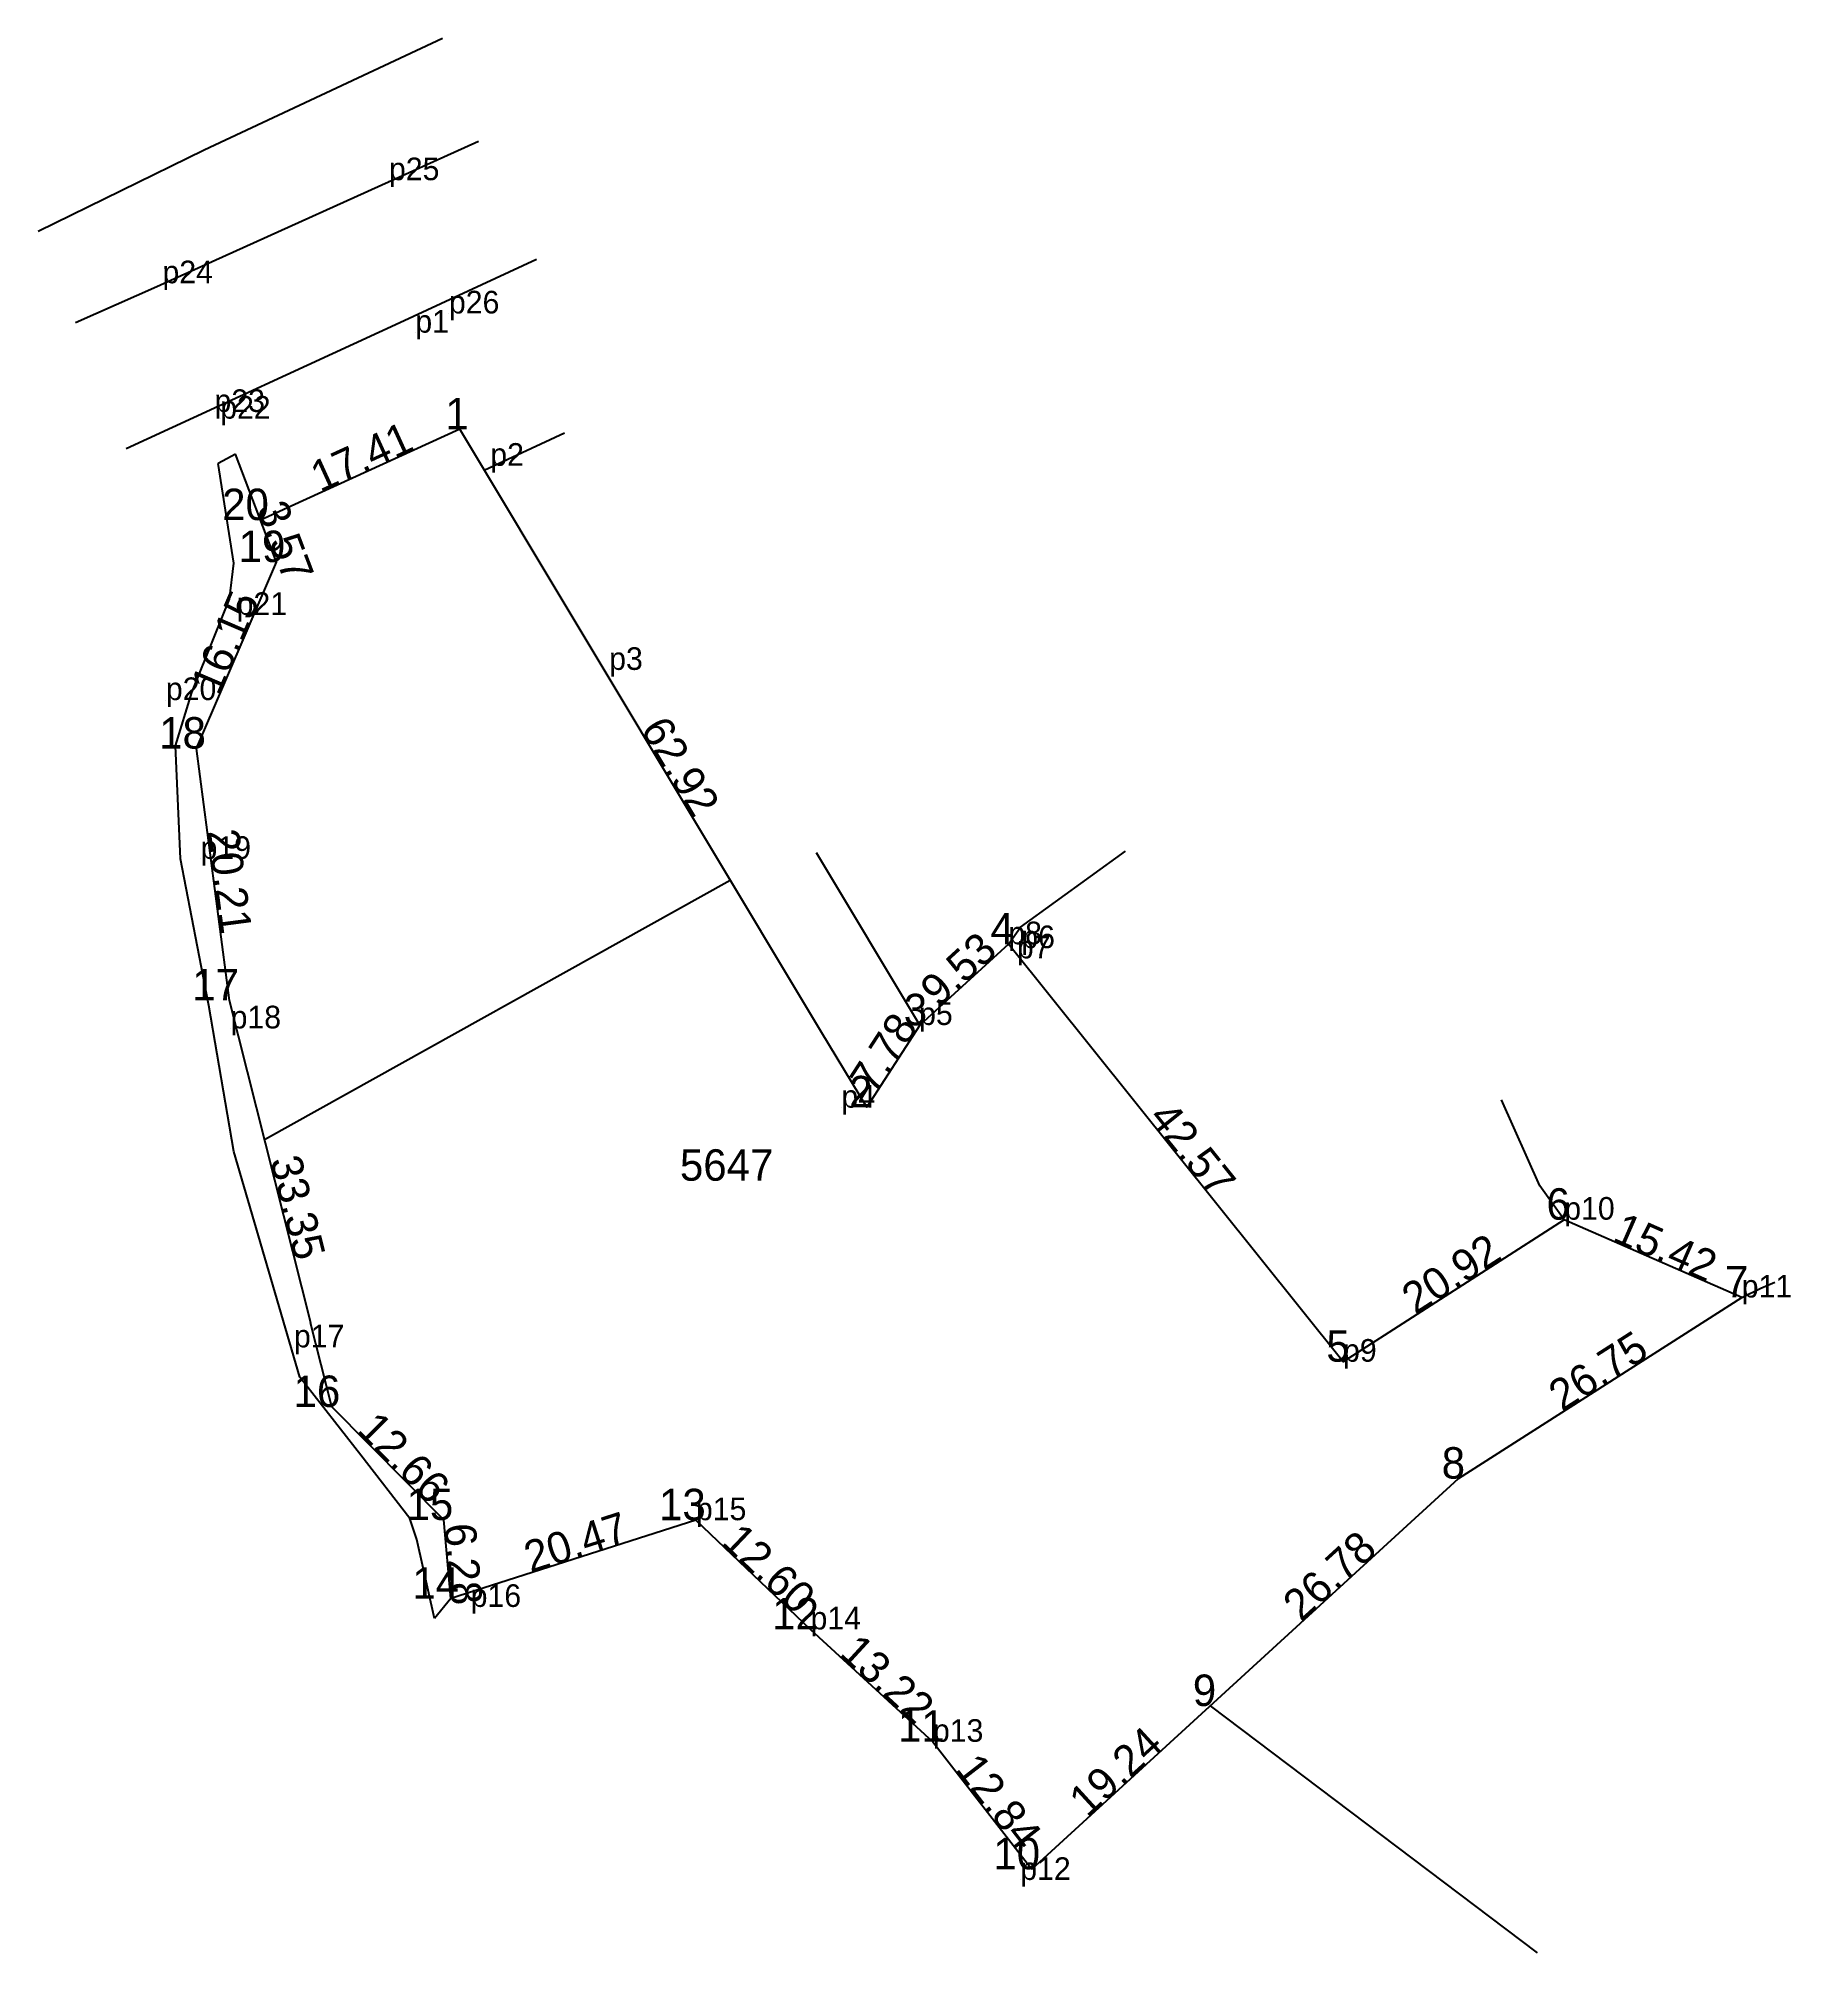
# Model space of a CAD drawing. Extents: x 543307 to 543816, y 1835655 to 1835839.
# Drawn here: x 543306.5 to 543446, y 1835687 to 1835839.4 of the extents above.
import ezdxf

# ---------------------------------------------------------------- set-up
doc = ezdxf.new("R2010")
doc.units = 0
for name, color, linetype in [('Level 10', 7, 'Continuous'), ('Level 12', 7, 'Continuous'), ('Level 7', 7, 'Continuous')]:
    doc.layers.add(name, color=color, linetype=linetype)

msp = doc.modelspace()

# ---------------------------------------------------------------- linework, layer by layer
at = {"layer": 'Level 10'}
for p, q in [((543319.75, 1835830.47), (543338.69, 1835839.35)), ((543306.54, 1835824.01), (543319.75, 1835830.47)), ((543335.3, 1835816.73), (543346.18, 1835821.78)), ((543313.54, 1835806.72), (543335.3, 1835816.73)), ((543340.07, 1835808.24), (543324.23, 1835801.02)), ((543342.02, 1835805), (543348.4, 1835807.95)), ((543322.24, 1835806.25), (543320.84, 1835805.53)), ((543322.1, 1835797.59), (543320.84, 1835805.53)), ((543321.76, 1835794.74), (543322.1, 1835797.59)), ((543318.75, 1835787.3), (543321.76, 1835794.74)), ((543317.46, 1835783.07), (543318.75, 1835787.3)), ((543317.86, 1835774.08), (543317.46, 1835783.07)), ((543376.69, 1835760.83), (543368.45, 1835774.55)), ((543320.1, 1835762.4), (543317.86, 1835774.08)), ((543324.55, 1835751.73), (543361.6, 1835772.38)), ((543322.11, 1835750.79), (543320.1, 1835762.4)), ((543327.35, 1835732.82), (543322.11, 1835750.79)), ((543419.53, 1835724.76), (543442.07, 1835739.17)), ((543332.2, 1835726.62), (543327.35, 1835732.82)), ((543336.1, 1835721.58), (543332.2, 1835726.62)), ((543385.59, 1835693.68), (543419.53, 1835724.76)), ((543336.66, 1835719.91), (543336.1, 1835721.58)), ((543358.86, 1835721.45), (543339.36, 1835715.21)), ((543358.86, 1835721.45), (543367.98, 1835712.76)), ((543338.07, 1835713.63), (543336.66, 1835719.91)), ((543339.36, 1835715.21), (543338.07, 1835713.63)), ((543367.98, 1835712.76), (543377.72, 1835703.82)), ((543399.78, 1835706.67), (543425.8, 1835687.04)), ((543377.72, 1835703.82), (543385.59, 1835693.68))]:
    msp.add_line(p, q, dxfattribs=at)
for points in [[(543341.57, 1835831.15), (543315.96, 1835819.58), (543309.5, 1835816.71)], [(543368.89, 1835760.23), (543340.07, 1835808.24)], [(543328.22, 1835737.14), (543321.76, 1835762.8), (543319.13, 1835782.84), (543325.5, 1835797.68), (543322.24, 1835806.25)], [(543383.72, 1835767.27), (543384.68, 1835768.62), (543393.05, 1835774.67)], [(543442.07, 1835739.17), (543427.95, 1835745.36), (543410.35, 1835734.06), (543383.72, 1835767.27), (543376.69, 1835760.83), (543372.46, 1835754.3), (543368.89, 1835760.23)], [(543427.95, 1835745.36), (543426.02, 1835748.04), (543422.95, 1835754.9)], [(543442.07, 1835739.17), (543443.6, 1835739.91), (543444.7, 1835740.39)], [(543339.36, 1835715.21), (543338.81, 1835721.47), (543329.9, 1835730.46), (543328.21, 1835737.14)]]:
    msp.add_lwpolyline(points, dxfattribs=at)
at = {"layer": 'Level 7'}
for p, q in [((543334.44, 1835828.06), (543334.44, 1835828.06)), ((543316.42, 1835819.86), (543316.42, 1835819.86)), ((543339.21, 1835817.46), (543339.21, 1835817.46)), ((543336.54, 1835815.93), (543336.54, 1835815.93)), ((543320.56, 1835809.62), (543320.56, 1835809.62)), ((543321.01, 1835809.09), (543321.01, 1835809.09)), ((543342.5, 1835805.34), (543342.5, 1835805.34)), ((543322.32, 1835793.47), (543322.32, 1835793.47)), ((543351.96, 1835789.1), (543351.96, 1835789.1)), ((543316.69, 1835786.7), (543316.69, 1835786.7)), ((543319.45, 1835774.06), (543319.45, 1835774.06)), ((543383.72, 1835767.27), (543383.72, 1835767.27)), ((543384.75, 1835766.96), (543384.75, 1835766.96)), ((543384.4, 1835766.15), (543384.4, 1835766.15)), ((543321.84, 1835760.59), (543321.84, 1835760.59)), ((543376.62, 1835760.85), (543376.62, 1835760.85)), ((543370.44, 1835754.27), (543370.44, 1835754.27)), ((543427.95, 1835745.36), (543427.95, 1835745.36)), ((543442.07, 1835739.17), (543442.07, 1835739.17)), ((543326.88, 1835735.2), (543326.88, 1835735.2)), ((543410.35, 1835734.06), (543410.35, 1835734.06)), ((543358.86, 1835721.45), (543358.86, 1835721.45)), ((543340.94, 1835714.55), (543340.94, 1835714.55)), ((543367.98, 1835712.76), (543367.98, 1835712.76)), ((543377.71, 1835703.82), (543377.71, 1835703.82)), ((543384.67, 1835692.83), (543384.67, 1835692.83))]:
    msp.add_line(p, q, dxfattribs=at)

# ---------------------------------------------------------------- texts
at = {"layer": 'Level 10'}
for s, p in [(' 1', (543338, 1835808.24)), (' 20', (543320.24, 1835801.02)), (' 19', (543321.55, 1835797.68)), (' 18', (543315.23, 1835782.84)), (' 4', (543381.37, 1835767.27)), (' 17', (543317.86, 1835762.8)), (' 3', (543374.47, 1835760.83)), (' 2', (543370.12, 1835754.3)), ('5647', (543357.59, 1835748.46)), (' 6', (543425.61, 1835745.36)), (' 7', (543439.81, 1835739.17)), (' 5', (543408.09, 1835734.06)), (' 16', (543325.92, 1835730.46)), (' 8', (543417.27, 1835724.76)), (' 15', (543334.91, 1835721.47)), (' 13', (543355, 1835721.45)), (' 14', (543335.37, 1835715.21)), (' 12', (543364, 1835712.76)), (' 9', (543397.47, 1835706.67)), (' 11', (543374.01, 1835703.82)), (' 10', (543381.6, 1835693.68))]:
    msp.add_text(s, height=2.5, dxfattribs=at).set_placement(p)
for s, rotation, p in [('17.41', 24.5039, (543328.97, 1835803.18)), ('3.57', 290.8188, (543323.88, 1835801.94)), ('16.15', 66.7688, (543320.9, 1835786.97)), ('62.92', 300.9841, (543354.4, 1835784.37)), ('20.21', 277.4766, (543320, 1835776.28)), ('9.53', 42.492, (543378.17, 1835762.19)), ('7.78', 57.0657, (543373.06, 1835755.24)), ('42.57', 308.725, (543394.79, 1835753.45)), ('33.35', 284.1279, (543324.96, 1835750.1)), ('15.42', 336.3281, (543431.69, 1835743.71)), ('20.92', 32.7023, (543416.1, 1835737.75)), ('26.75', 32.5911, (543427.78, 1835730.03)), ('12.66', 314.7439, (543331.81, 1835728.53)), ('6.28', 275.0211, (543338.84, 1835721.1)), ('20.47', 17.7447, (543345.7, 1835717.24)), ('12.60', 316.3831, (543360.79, 1835719.6)), ('26.78', 42.4881, (543407.02, 1835713.3)), ('13.22', 317.4523, (543370.18, 1835710.74)), ('19.24', 42.472, (543390.01, 1835697.72)), ('12.84', 307.8163, (543379.43, 1835701.62))]:
    msp.add_text(s, height=2.5, rotation=rotation, dxfattribs=at).set_placement(p)
at = {"layer": 'Level 12'}
for s, p in [('p25', (543334.44, 1835828.06)), ('p24', (543316.42, 1835819.86)), ('p26', (543339.21, 1835817.46)), ('p1', (543336.54, 1835815.93)), ('p23', (543320.56, 1835809.62)), ('p22', (543321.01, 1835809.09)), ('p2', (543342.5, 1835805.34)), ('p21', (543322.32, 1835793.47)), ('p3', (543351.96, 1835789.1)), ('p20', (543316.69, 1835786.7)), ('p19', (543319.45, 1835774.06)), ('p8', (543383.72, 1835767.27)), ('p6', (543384.75, 1835766.96)), ('p7', (543384.4, 1835766.15)), ('p18', (543321.84, 1835760.58)), ('p5', (543376.62, 1835760.85)), ('p4', (543370.44, 1835754.27)), ('p10', (543427.95, 1835745.36)), ('p11', (543442.07, 1835739.17)), ('p17', (543326.88, 1835735.2)), ('p9', (543410.35, 1835734.06)), ('p15', (543358.86, 1835721.45)), ('p16', (543340.94, 1835714.55)), ('p14', (543367.98, 1835712.76)), ('p13', (543377.72, 1835703.82)), ('p12', (543384.67, 1835692.83))]:
    msp.add_text(s, height=1.8, dxfattribs=at).set_placement(p)

doc.saveas('drawing.dxf')
